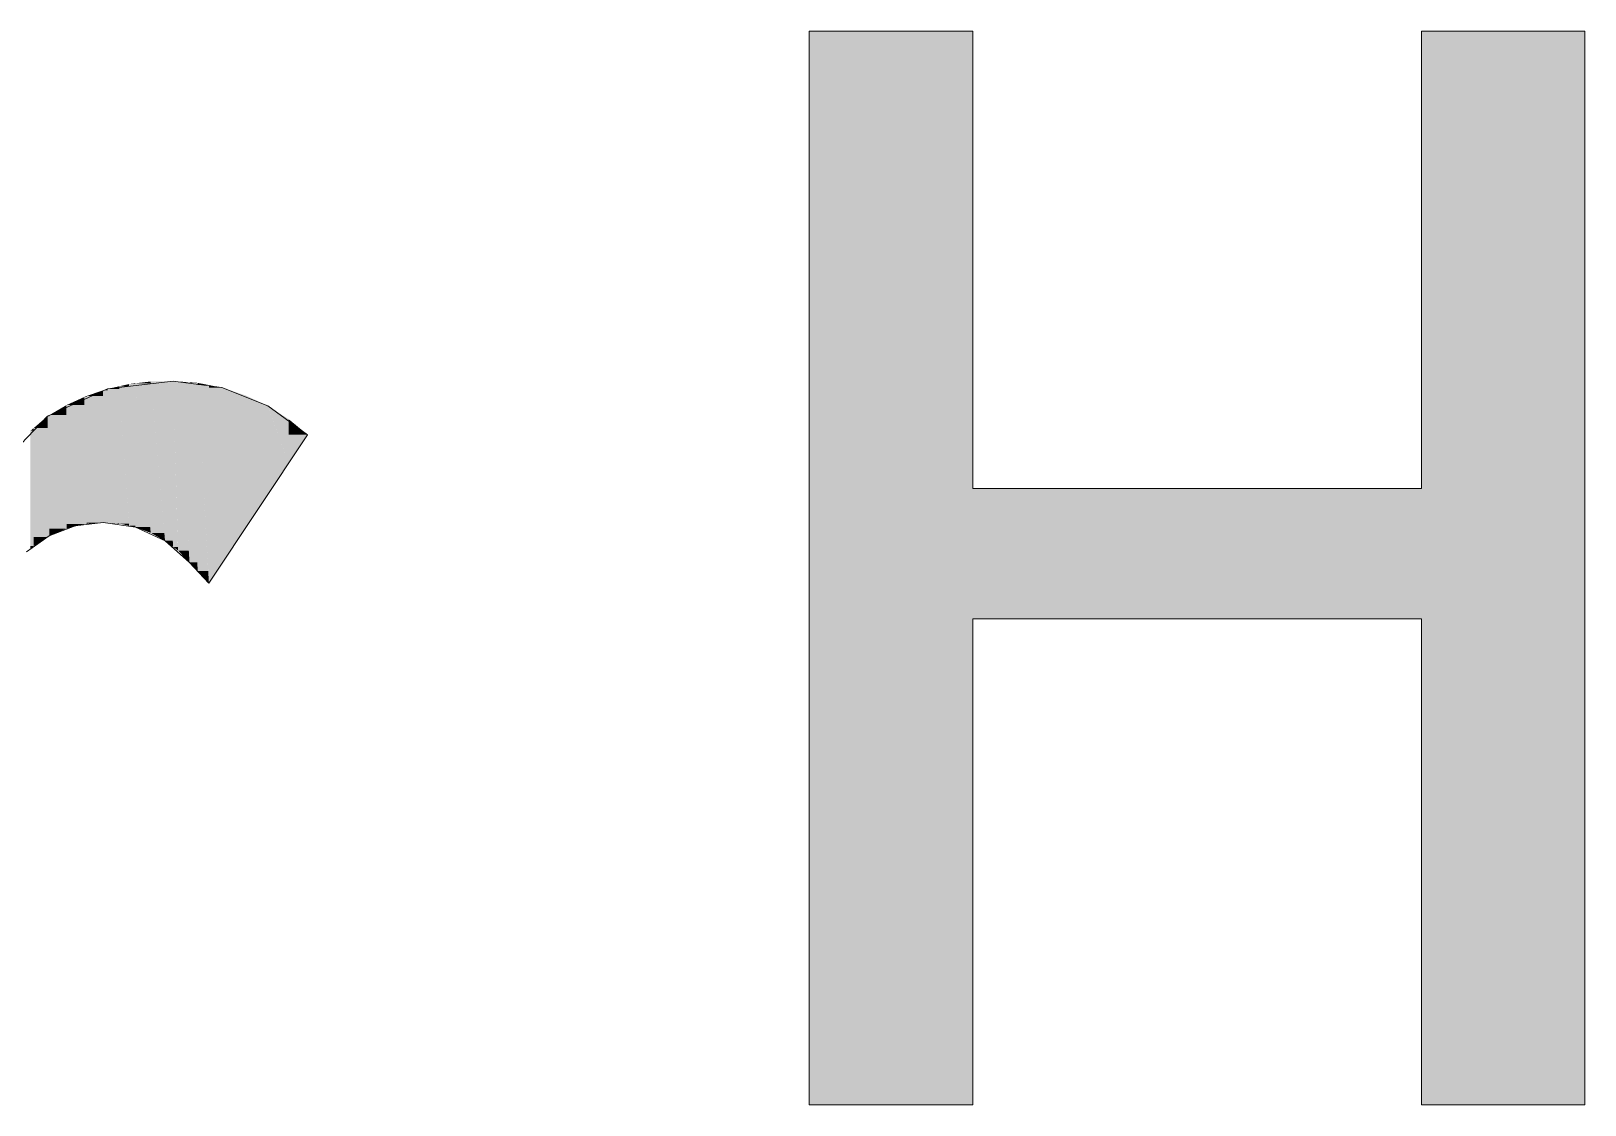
# Model space of a CAD drawing. Extents: x 885 to 2021, y 330 to 1122.
# Drawn here: x 1896.164 to 1899.059, y 650.97 to 652.97 of the extents above; entities that cross this region are included whole.
import ezdxf

# ---------------------------------------------------------------- set-up
doc = ezdxf.new("R2010")
doc.units = 0
doc.layers.get('0').update_dxf_attribs({"lineweight": 25})
doc.layers.add('P11_Plankopf_Ausführung_AF_4_800 Plankopf', color=7, linetype='Continuous', lineweight=25)

# ---------------------------------------------------------------- blocks, each defined once
blk = doc.blocks.new('Referenz-A0T8DITAAL', base_point=(1729.7843, 502.0648))
at = {"layer": 'P11_Plankopf_Ausführung_AF_4_800 Plankopf', "color": 0, "linetype": 'Continuous', "lineweight": 13, "ltscale": 16.9}
for p, q in [((1897.9181, 652.9697), (1897.6136, 652.9697)), ((1897.6136, 652.9697), (1897.6136, 650.9697)), ((1897.9181, 652.1181), (1897.9181, 652.9697)), ((1899.0586, 652.9697), (1898.7544, 652.9697)), ((1898.7544, 652.9697), (1898.7544, 652.1181)), ((1899.0586, 650.9697), (1899.0586, 652.9697)), ((1896.3064, 652.3033), (1896.1945, 652.2525)), ((1896.4284, 652.3177), (1896.3064, 652.3033)), ((1896.5194, 652.3057), (1896.4284, 652.3177)), ((1896.6047, 652.2717), (1896.5194, 652.3057)), ((1896.6791, 652.2179), (1896.6047, 652.2717)), ((1896.1945, 652.2525), (1896.1081, 652.1617)), ((1896.4952, 651.9416), (1896.6791, 652.2179)), ((1898.7544, 652.1181), (1897.9181, 652.1181)), ((1896.2463, 652.0481), (1896.1978, 652.0294)), ((1896.2979, 652.0544), (1896.2463, 652.0481)), ((1896.3582, 652.0459), (1896.2979, 652.0544)), ((1896.4135, 652.0205), (1896.3582, 652.0459)), ((1896.1978, 652.0294), (1896.1553, 651.9996)), ((1896.4591, 651.9801), (1896.4135, 652.0205)), ((1896.4591, 651.9801), (1896.4952, 651.9416)), ((1897.9181, 651.8752), (1898.7544, 651.8752)), ((1897.9181, 650.9697), (1897.9181, 651.8752)), ((1898.7544, 651.8752), (1898.7544, 650.9697)), ((1897.6136, 650.9697), (1897.9181, 650.9697)), ((1898.7544, 650.9697), (1899.0586, 650.9697))]:
    blk.add_line(p, q, dxfattribs=at)
at = {"layer": 'P11_Plankopf_Ausführung_AF_4_800 Plankopf', "color": 0, "linetype": 'Continuous', "lineweight": 0, "ltscale": 0.0169}
for points in [[(1897.6136, 650.9697), (1897.9181, 650.9697), (1897.6136, 652.9697)], [(1897.9181, 652.1181), (1897.9181, 652.9697), (1897.6136, 652.9697)], [(1897.9181, 651.8752), (1897.7802, 651.8752), (1897.6136, 652.9697)], [(1897.9181, 652.1181), (1897.8505, 652.1181), (1897.6136, 652.9697)], [(1898.884, 652.1181), (1898.7544, 652.1181), (1898.7544, 652.9697)], [(1899.0586, 650.9697), (1899.0586, 652.9697), (1898.7544, 652.9697)], [(1896.2979, 652.2902), (1896.2674, 652.2902), (1896.2979, 652.3005)], [(1896.3064, 652.3005), (1896.2979, 652.3005), (1896.3064, 652.3033)], [(1896.3064, 652.0544), (1896.2979, 652.0544), (1896.2979, 652.3005)], [(1896.3064, 652.0538), (1896.3064, 652.3005), (1896.2979, 652.3005)], [(1896.3284, 652.3033), (1896.3064, 652.3033), (1896.3284, 652.3082)], [(1896.3283, 652.0538), (1896.3064, 652.0538), (1896.3064, 652.3033)], [(1896.3284, 652.0524), (1896.3284, 652.3033), (1896.3064, 652.3033)], [(1896.3465, 652.3082), (1896.3284, 652.3082), (1896.3465, 652.3123)], [(1896.3462, 652.0524), (1896.3284, 652.0524), (1896.3284, 652.3082)], [(1896.3465, 652.0485), (1896.3465, 652.3082), (1896.3284, 652.3082)], [(1896.3582, 652.3123), (1896.3465, 652.3123), (1896.3582, 652.3137)], [(1896.3581, 652.0485), (1896.3465, 652.0485), (1896.3465, 652.3123)], [(1896.3582, 652.0459), (1896.3582, 652.3123), (1896.3465, 652.3123)], [(1896.3868, 652.3137), (1896.3582, 652.3137), (1896.3868, 652.3171)], [(1896.3857, 652.0459), (1896.3582, 652.0459), (1896.3582, 652.3137)], [(1896.3868, 652.0352), (1896.3868, 652.3137), (1896.3582, 652.3137)], [(1896.3873, 652.0352), (1896.3868, 652.0352), (1896.3868, 652.3171)], [(1896.3873, 652.0349), (1896.3873, 652.3171), (1896.3868, 652.3171)], [(1896.3873, 652.3171), (1896.3868, 652.3171), (1896.3873, 652.3171)], [(1896.4135, 652.3171), (1896.3873, 652.3171), (1896.4135, 652.3175)], [(1896.4122, 652.0349), (1896.3873, 652.0349), (1896.3873, 652.3171)], [(1896.4135, 652.0205), (1896.4135, 652.3171), (1896.3873, 652.3171)], [(1896.4284, 652.3175), (1896.4135, 652.3175), (1896.4284, 652.3177)], [(1896.4279, 652.0205), (1896.4135, 652.0205), (1896.4135, 652.3175)], [(1896.4284, 652.0091), (1896.4284, 652.3175), (1896.4135, 652.3175)], [(1896.4375, 652.0091), (1896.4284, 652.0091), (1896.4284, 652.3177)], [(1896.4378, 652.3171), (1896.4284, 652.3171), (1896.4284, 652.3177)], [(1896.4378, 652.002), (1896.4378, 652.3171), (1896.4284, 652.3171)], [(1896.4577, 652.002), (1896.4378, 652.002), (1896.4378, 652.3171)], [(1896.4591, 652.3156), (1896.4378, 652.3156), (1896.4378, 652.3171)], [(1896.4591, 651.9801), (1896.4591, 652.3156), (1896.4378, 652.3156)], [(1896.4736, 651.9801), (1896.4591, 651.9801), (1896.4591, 652.3156)], [(1896.4743, 652.3145), (1896.4591, 652.3145), (1896.4591, 652.3156)], [(1896.4743, 651.9639), (1896.4743, 652.3145), (1896.4591, 652.3145)], [(1896.4939, 651.9639), (1896.4743, 651.9639), (1896.4743, 652.3145)], [(1896.4952, 652.3104), (1896.4745, 652.3104), (1896.4743, 652.3145)], [(1896.4952, 651.9416), (1896.4952, 652.3104), (1896.4745, 652.3104)], [(1896.5194, 651.978), (1896.4952, 651.978), (1896.4952, 652.3104)], [(1896.5194, 652.3057), (1896.4955, 652.3057), (1896.4952, 652.3104)], [(1896.5194, 651.978), (1896.5194, 652.3057), (1896.4955, 652.3057)], [(1896.5631, 652.0437), (1896.5194, 652.0437), (1896.5194, 652.3057)], [(1896.5631, 652.2913), (1896.5218, 652.2913), (1896.5194, 652.3057)], [(1896.2297, 652.2544), (1896.1978, 652.2544), (1896.2297, 652.273)], [(1896.23, 652.273), (1896.2297, 652.273), (1896.23, 652.2732)], [(1896.23, 652.0433), (1896.2297, 652.0433), (1896.2297, 652.273)], [(1896.23, 652.0433), (1896.23, 652.273), (1896.2297, 652.273)], [(1896.2634, 652.2732), (1896.23, 652.2732), (1896.2634, 652.2884)], [(1896.2634, 652.0516), (1896.23, 652.0516), (1896.23, 652.2732)], [(1896.2634, 652.0516), (1896.2634, 652.2732), (1896.23, 652.2732)], [(1896.2674, 652.2884), (1896.2634, 652.2884), (1896.2674, 652.2902)], [(1896.2674, 652.0519), (1896.2634, 652.0519), (1896.2634, 652.2884)], [(1896.2674, 652.0519), (1896.2674, 652.2884), (1896.2634, 652.2884)], [(1896.2979, 652.0544), (1896.2674, 652.0544), (1896.2674, 652.2902)], [(1896.2979, 652.0544), (1896.2979, 652.2902), (1896.2674, 652.2902)], [(1896.5631, 652.0437), (1896.5631, 652.2913), (1896.5218, 652.2913)], [(1896.6047, 652.1062), (1896.5631, 652.1062), (1896.5631, 652.2913)], [(1896.6047, 652.2717), (1896.5675, 652.2717), (1896.5631, 652.2913)], [(1896.6047, 652.1062), (1896.6047, 652.2717), (1896.5675, 652.2717)], [(1896.6436, 652.1645), (1896.6047, 652.1645), (1896.6047, 652.2717)], [(1896.6436, 652.2471), (1896.6137, 652.2471), (1896.6047, 652.2717)], [(1896.1945, 652.2302), (1896.1686, 652.2302), (1896.1945, 652.2525)], [(1896.1978, 652.2525), (1896.1945, 652.2525), (1896.1978, 652.2544)], [(1896.1978, 652.0294), (1896.1945, 652.0294), (1896.1945, 652.2525)], [(1896.1978, 652.0294), (1896.1978, 652.2525), (1896.1945, 652.2525)], [(1896.2297, 652.0432), (1896.1978, 652.0432), (1896.1978, 652.2544)], [(1896.2297, 652.0432), (1896.2297, 652.2544), (1896.1978, 652.2544)], [(1896.6436, 652.1645), (1896.6436, 652.2471), (1896.6137, 652.2471)], [(1896.6791, 652.2179), (1896.6436, 652.2179), (1896.6436, 652.2471)], [(1896.1686, 652.2252), (1896.1627, 652.2252), (1896.1686, 652.2302)], [(1896.1686, 652.0107), (1896.1627, 652.0107), (1896.1627, 652.2252)], [(1896.1686, 652.0107), (1896.1686, 652.2252), (1896.1627, 652.2252)], [(1896.1945, 652.0273), (1896.1686, 652.0273), (1896.1686, 652.2302)], [(1896.1945, 652.0273), (1896.1945, 652.2302), (1896.1686, 652.2302)], [(1896.6436, 652.1645), (1896.6791, 652.2179), (1896.6436, 652.2179)], [(1896.6047, 652.1062), (1896.6436, 652.1645), (1896.6047, 652.1645)], [(1896.5631, 652.0437), (1896.6047, 652.1062), (1896.5631, 652.1062)], [(1897.9181, 651.8752), (1897.9181, 652.1181), (1897.8505, 652.1181)], [(1897.9181, 651.8752), (1898.7544, 651.8752), (1897.9181, 652.1181)], [(1898.7544, 651.8752), (1898.7544, 652.1181), (1897.9181, 652.1181)], [(1899.0586, 650.9697), (1898.884, 652.1181), (1898.7544, 652.1181)], [(1898.8188, 651.8752), (1898.7544, 651.8752), (1898.7544, 652.1181)], [(1896.1978, 652.0294), (1896.2297, 652.0432), (1896.1978, 652.0432)], [(1896.2297, 652.0432), (1896.23, 652.0433), (1896.2297, 652.0433)], [(1896.23, 652.0433), (1896.2634, 652.0516), (1896.23, 652.0516)], [(1896.2634, 652.0516), (1896.2674, 652.0519), (1896.2634, 652.0519)], [(1896.2674, 652.0519), (1896.2979, 652.0544), (1896.2674, 652.0544)], [(1896.3064, 652.0538), (1896.3064, 652.0544), (1896.2979, 652.0544)], [(1896.3284, 652.0524), (1896.3283, 652.0538), (1896.3064, 652.0538)], [(1896.3465, 652.0485), (1896.3462, 652.0524), (1896.3284, 652.0524)], [(1896.3582, 652.0459), (1896.3581, 652.0485), (1896.3465, 652.0485)], [(1896.3868, 652.0352), (1896.3857, 652.0459), (1896.3582, 652.0459)], [(1896.5194, 651.978), (1896.5631, 652.0437), (1896.5194, 652.0437)], [(1896.1627, 652.0054), (1896.1686, 652.0107), (1896.1627, 652.0107)], [(1896.1686, 652.0107), (1896.1945, 652.0273), (1896.1686, 652.0273)], [(1896.1945, 652.0273), (1896.1978, 652.0294), (1896.1945, 652.0294)], [(1896.3873, 652.0349), (1896.3873, 652.0352), (1896.3868, 652.0352)], [(1896.4135, 652.0205), (1896.4122, 652.0349), (1896.3873, 652.0349)], [(1896.4284, 652.0091), (1896.4279, 652.0205), (1896.4135, 652.0205)], [(1896.4378, 652.002), (1896.4375, 652.0091), (1896.4284, 652.0091)], [(1896.4591, 651.9801), (1896.4577, 652.002), (1896.4378, 652.002)], [(1896.4743, 651.9639), (1896.4736, 651.9801), (1896.4591, 651.9801)], [(1896.4952, 651.9416), (1896.4939, 651.9639), (1896.4743, 651.9639)], [(1896.4952, 651.9416), (1896.5194, 651.978), (1896.4952, 651.978)], [(1897.9181, 650.9697), (1897.9181, 651.8752), (1897.7802, 651.8752)], [(1898.7544, 650.9697), (1899.0586, 650.9697), (1898.7544, 651.8752)], [(1899.0586, 650.9697), (1898.8188, 651.8752), (1898.7544, 651.8752)]]:
    blk.add_solid(points, dxfattribs=at)

msp = doc.modelspace()

# ---------------------------------------------------------------- block references
at = {"color": 8, "lineweight": 25, "ltscale": 0.25, "true_color": 0x808080}
msp.add_blockref('Referenz-A0T8DITAAL', (1729.7843, 502.0648), dxfattribs=at)

doc.saveas('drawing.dxf')
